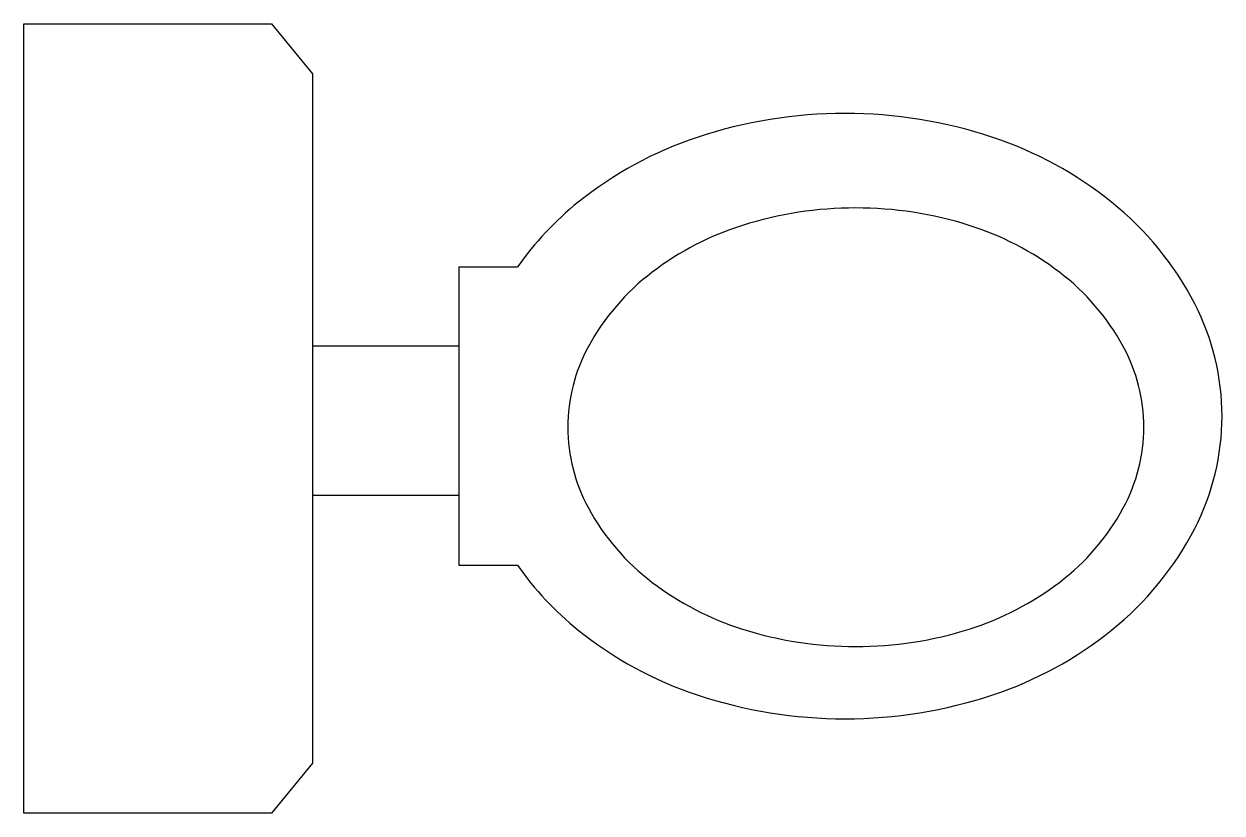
# Model space of a CAD drawing. Extents: x 0 to 759, y -250 to 250.
import ezdxf

# ---------------------------------------------------------------- set-up
doc = ezdxf.new("R2010")
doc.units = 0
doc.header["$LTSCALE"] = 100
doc.layers.get('0').update_dxf_attribs({"linetype": 'CONTINUOUS'})

msp = doc.modelspace()

# ---------------------------------------------------------------- linework, layer by layer
at = {"color": 0}
for points in [[(182.72, 1.28), (182.72, -218.3), (156.67, -250), (0, -250), (0, 0), (0, 250), (156.67, 250), (182.72, 218.3), (182.72, -1.28)], [(275.36, 96), (312.54, 96)], [(275.36, 96), (275.36, -93), (312.54, -93)], [(182.72, 45.97), (275.36, 45.97)], [(182.72, -48.53), (275.36, -48.53)]]:
    msp.add_lwpolyline(points, dxfattribs=at)
msp.add_lwpolyline([(312.54, -93, 0.070583), (351.09, -134.11, 0.089105), (426.37, -175.13, 0.080454), (519.96, -190.29, 0.080454), (613.55, -175.13, 0.089105), (688.83, -134.11, 0.104879), (741.51, -69.66, 0.119616), (758.78, 1.5, 0.119616), (741.51, 72.66, 0.104879), (688.83, 137.11, 0.089105), (613.55, 178.13, 0.080454), (519.96, 193.28, 0.080454), (426.37, 178.13, 0.089105), (351.09, 137.11, 0.070583), (312.54, 96, 0.119616)], format="xyb", dxfattribs=at)
msp.add_lwpolyline([(344.47, -5.56, 0.125116), (357.47, -56.69, 0.10583), (397.89, -103.83, 0.086569), (455.04, -133.47, 0.076588), (526.84, -144.53, 0.076588), (598.65, -133.47, 0.086569), (655.8, -103.83, 0.10583), (696.22, -56.69, 0.125116), (709.21, -5.56, 0.125116), (696.22, 45.57, 0.10583), (655.8, 92.71, 0.086569), (598.65, 122.35, 0.076588), (526.84, 133.42, 0.076588), (455.04, 122.35, 0.086569), (397.89, 92.71, 0.10583), (357.47, 45.57, 0.125116)], format="xyb", close=True, dxfattribs=at)

doc.saveas('drawing.dxf')
